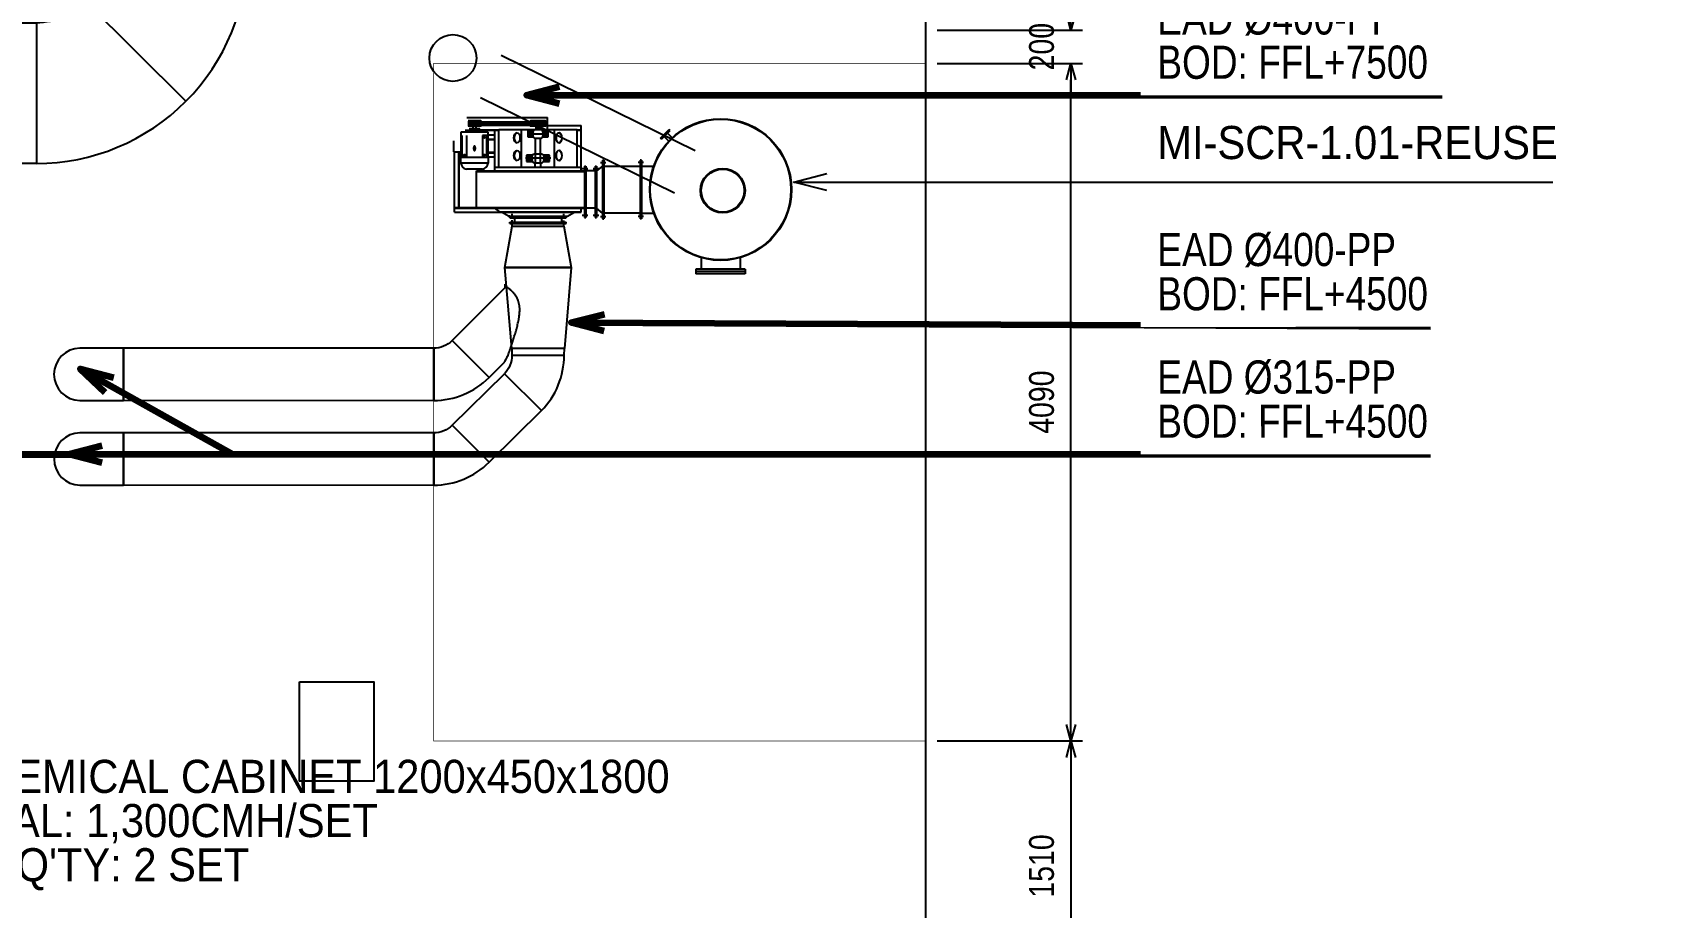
# Model space of a CAD drawing. Header units: millimetres. Extents: x -22441 to 51020, y -26401 to 84849.
# Drawn here: x 39620 to 49456, y 62205 to 67485 of the extents above; entities that cross this region are included whole.
import ezdxf

# ---------------------------------------------------------------- set-up
doc = ezdxf.new("R2010")
doc.units = ezdxf.units.MM
doc.layers.get('Defpoints').update_dxf_attribs({"color": 5})
for name, color, linetype in [('SEAS-CCL-DUCT TEXT', 7, 'Continuous'), ('SEAS-CCL-EQUIP-TXT', 7, 'Continuous'), ('TKS-PEA', 6, 'Continuous')]:
    doc.layers.add(name, color=color, linetype=linetype)
doc.styles.add('.VnBook-AntiquaH', font='')
doc.styles.add('Seas-Arial', font='arial.ttf', dxfattribs={"width": 0.9})
doc.styles.get('.VnBook-AntiquaH').set_extended_font_data('.VnArial NarrowH')
doc.dimstyles.new('1-100(MC)', dxfattribs={"dimtxt": 150, "dimasz": 100, "dimexe": 70, "dimexo": 70, "dimgap": 100, "dimtad": 1, "dimdec": 0, "dimzin": 0, "dimdsep": 46, "dimtxsty": '.VnBook-AntiquaH', "dimblk": 'OPEN30', "dimcen": 0, "dimdle": 70, "dimclrd": 8, "dimclre": 8, "dimclrt": 4, "dimadec": 0, "dimazin": 0, "dimtfac": 1, "dimtdec": 0, "dimtofl": 0, "dimtmove": 0, "dimatfit": 3, "dimldrblk": 'OPEN30', "dimfxl": 1, "dimtolj": 1, "dimtzin": 0, "dimlwd": -1, "dimlwe": -1, "dimarcsym": 0})
doc.dimstyles.new('HVAC - 100', dxfattribs={"dimscale": 100, "dimtxt": 2, "dimasz": 2, "dimexe": 1, "dimexo": 3, "dimgap": 1.5, "dimtad": 1, "dimdec": 0, "dimzin": 9, "dimdsep": 46, "dimtxsty": 'Seas-Arial', "dimcen": 0, "dimclrd": 256, "dimclre": 256, "dimclrt": 7, "dimadec": 0, "dimazin": 2, "dimtfac": 1, "dimtdec": 0, "dimtofl": 0, "dimtmove": 0, "dimatfit": 3, "dimfxl": 0.5, "dimtolj": 1, "dimtzin": 0, "dimarcsym": 0})

# ---------------------------------------------------------------- blocks, each defined once
blk = doc.blocks.new('_Open30')
at = {"color": 0, "linetype": 'ByBlock', "lineweight": -2}
for p, q in [((-1, 0.267949), (0, 0)), ((0, 0), (-1, -0.267949)), ((0, 0), (-1, 0))]:
    blk.add_line(p, q, dxfattribs=at)
blk = doc.blocks.new('*D2526')
at = {"layer": 'Defpoints', "color": 8}
for p, q in [((45080, 67299.7), (45956.5, 67299.7)), ((45886.5, 63309.7), (45886.5, 67199.7)), ((45080, 63209.7), (45956.5, 63209.7))]:
    blk.add_line(p, q, dxfattribs=at)
at = {"layer": 'Defpoints', "color": 0}
for p in [(45010, 67299.7), (45886.5, 67299.7), (45010, 63209.7)]:
    blk.add_point(p, dxfattribs=at)
at = {"layer": 'Defpoints', "color": 8, "xscale": 100, "yscale": 100, "zscale": 100}
for p, rotation in [((45886.5, 67299.7), 90), ((45886.5, 63209.7), 270)]:
    blk.add_blockref('_Open30', p, dxfattribs=dict(at, rotation=rotation))
at = {"layer": 'Defpoints', "color": 4, "insert": (45710, 65254.7), "char_height": 150, "attachment_point": 5, "rotation": 90, "style": '.VnBook-AntiquaH'}
blk.add_mtext('\\A1;4090', dxfattribs=at)
blk = doc.blocks.new('*D2529')
at = {"layer": 'Defpoints', "color": 8}
for p, q in [((45080, 63209.7), (45956.5, 63209.7)), ((45886.5, 63109.7), (45886.5, 61800)), ((45070, 61700), (45956.5, 61700))]:
    blk.add_line(p, q, dxfattribs=at)
at = {"layer": 'Defpoints', "color": 0}
for p in [(45010, 63209.7), (45000, 61700), (45886.5, 61700)]:
    blk.add_point(p, dxfattribs=at)
at = {"layer": 'Defpoints', "color": 8, "xscale": 100, "yscale": 100, "zscale": 100}
for p, rotation in [((45886.5, 63209.7), 90), ((45886.5, 61700), 270)]:
    blk.add_blockref('_Open30', p, dxfattribs=dict(at, rotation=rotation))
at = {"layer": 'Defpoints', "color": 4, "insert": (45710, 62454.9), "char_height": 150, "attachment_point": 5, "rotation": 90, "style": '.VnBook-AntiquaH'}
blk.add_mtext('\\A1;1510', dxfattribs=at)
blk = doc.blocks.new('*D3556')
at = {"layer": 'Defpoints', "color": 8}
for p, q in [((45886.5, 67599.7), (45886.5, 67699.7)), ((45080, 67499.7), (45956.5, 67499.7)), ((45080, 67299.7), (45956.5, 67299.7)), ((45886.5, 67199.7), (45886.5, 67099.7))]:
    blk.add_line(p, q, dxfattribs=at)
at = {"layer": 'Defpoints', "color": 0}
for p in [(45010, 67499.7), (45886.5, 67499.7), (45010, 67299.7)]:
    blk.add_point(p, dxfattribs=at)
at = {"layer": 'Defpoints', "color": 8, "xscale": 100, "yscale": 100, "zscale": 100}
for p, rotation in [((45886.5, 67499.7), 270), ((45886.5, 67299.7), 90)]:
    blk.add_blockref('_Open30', p, dxfattribs=dict(at, rotation=rotation))
at = {"layer": 'Defpoints', "color": 4, "insert": (45710, 67400.6), "char_height": 150, "attachment_point": 5, "rotation": 90, "style": '.VnBook-AntiquaH'}
blk.add_mtext('\\A1;200', dxfattribs=at)

msp = doc.modelspace()

# ---------------------------------------------------------------- linework, layer by layer
at = {"color": 8, "lineweight": -3}
for p, q in [((42229.7, 66896.8), (42344, 66896.8)), ((42240.1, 66972.1), (42726.7, 66972.1)), ((42247.2, 66946.3), (42717.1, 66946.3)), ((42247.2, 66936.6), (42717.1, 66936.6)), ((42247.2, 66926.8), (42717.1, 66926.8)), ((42325, 66952.8), (42248.6, 66952.8)), ((42325, 66920.3), (42248.6, 66920.3)), ((42319.5, 66904.8), (42254.2, 66904.8)), ((42276.3, 66920.3), (42276.3, 66904.8)), ((42297.3, 66904.8), (42297.3, 66920.3)), ((42318.4, 66946.8), (42318.4, 66945.9)), ((42318.4, 66937), (42318.4, 66936.1)), ((42318.4, 66927.2), (42318.4, 66926.4)), ((42325.5, 66949.5), (42318.8, 66947.3)), ((42318.8, 66945.3), (42325.5, 66943.1)), ((42325.5, 66939.8), (42318.8, 66937.6)), ((42318.8, 66935.6), (42325.5, 66933.4)), ((42325.5, 66930), (42318.8, 66927.8)), ((42318.8, 66925.8), (42325.5, 66923.6)), ((42319.5, 66896.8), (42319.5, 66904.8)), ((42319.5, 66898.3), (42434.6, 66898.3)), ((42323, 66949.7), (42323, 66943)), ((42323, 66939.9), (42323, 66933.2)), ((42323, 66930.2), (42323, 66923.4)), ((42325.7, 66952.1), (42325.7, 66949.7)), ((42325.7, 66943), (42325.7, 66939.9)), ((42325.7, 66933.2), (42325.7, 66930.2)), ((42325.7, 66923.4), (42325.7, 66921.1)), ((42351.4, 66895.7), (42434.6, 66895.7)), ((42410.6, 66651.1), (42410.6, 66895.7)), ((42434.6, 66900.1), (42906.2, 66900.1)), ((42434.6, 66672.9), (42434.6, 66900.1)), ((42569.7, 66672.9), (42569.7, 66900.4)), ((42608.8, 66891.4), (42608.8, 66856.4)), ((42641.5, 66891.4), (42608.8, 66891.4)), ((42624.5, 66952.1), (42624.5, 66949.7)), ((42624.5, 66943), (42624.5, 66939.9)), ((42624.5, 66933.2), (42624.5, 66930.2)), ((42624.5, 66921.1), (42624.5, 66923.4)), ((42624.6, 66949.5), (42631.3, 66947.3)), ((42631.3, 66945.3), (42624.6, 66943.1)), ((42624.6, 66939.8), (42631.3, 66937.6)), ((42631.3, 66935.6), (42624.6, 66933.4)), ((42624.6, 66930), (42631.3, 66927.8)), ((42631.3, 66925.8), (42624.6, 66923.6)), ((42715.7, 66952.8), (42625.1, 66952.8)), ((42715.7, 66920.3), (42625.1, 66920.3)), ((42627.1, 66949.7), (42627.1, 66943)), ((42627.1, 66939.9), (42627.1, 66933.2)), ((42627.1, 66930.2), (42627.1, 66923.4)), ((42631.7, 66946.8), (42631.7, 66945.9)), ((42631.7, 66937), (42631.7, 66936.1)), ((42631.7, 66927.2), (42631.7, 66926.4)), ((42645.6, 66896.9), (42647.8, 66896.9)), ((42647.8, 66896.9), (42650, 66900.1)), ((42650, 66900.1), (42690.3, 66900.1)), ((42656.8, 66903.4), (42657.3, 66903.8)), ((42656.8, 66900.1), (42656.8, 66903.4)), ((42683.9, 66903.4), (42656.8, 66903.4)), ((42657.3, 66903.8), (42683.5, 66903.8)), ((42658.4, 66903.8), (42658.4, 66920.3)), ((42664.7, 66911.6), (42676.1, 66911.6)), ((42666.9, 66911.6), (42666.9, 66920.3)), ((42673.9, 66911.6), (42673.9, 66920.3)), ((42682.4, 66903.8), (42682.4, 66920.3)), ((42683.5, 66903.8), (42683.9, 66903.4)), ((42683.9, 66900.1), (42683.9, 66903.4)), ((42690.3, 66900.1), (42692.5, 66896.9)), ((42692.5, 66896.9), (42694.6, 66896.9)), ((42731.5, 66891.4), (42698.7, 66891.4)), ((42709, 66946.8), (42709, 66945.9)), ((42709, 66937), (42709, 66936.1)), ((42709, 66927.2), (42709, 66926.4)), ((42716.2, 66949.5), (42709.5, 66947.3)), ((42709.5, 66945.3), (42716.2, 66943.1)), ((42716.2, 66939.8), (42709.5, 66937.6)), ((42709.5, 66935.6), (42716.2, 66933.4)), ((42716.2, 66930), (42709.5, 66927.8)), ((42709.5, 66925.8), (42716.2, 66923.6)), ((42713.6, 66949.7), (42713.6, 66943)), ((42713.6, 66939.9), (42713.6, 66933.2)), ((42713.6, 66930.2), (42713.6, 66923.4)), ((42716.3, 66952.1), (42716.3, 66949.7)), ((42716.3, 66943), (42716.3, 66939.9)), ((42716.3, 66933.2), (42716.3, 66930.2)), ((42716.3, 66923.4), (42716.3, 66921.1)), ((42726.7, 66900.1), (42726.7, 66972.1)), ((42726.7, 66924.1), (42930.2, 66924.1)), ((42731.5, 66856.4), (42731.5, 66891.4)), ((42770.6, 66672.9), (42770.6, 66900.4)), ((42906.2, 66672.9), (42906.2, 66900.1)), ((42906.2, 66898.3), (42930.2, 66898.3)), ((42906.2, 66895.7), (42930.2, 66895.7)), ((42930.2, 66651.1), (42930.2, 66924.1)), ((43409.5, 66849), (43461.2, 66900.7)), ((43409.5, 66849), (43461.2, 66900.7)), ((43416.2, 66842.3), (43467.9, 66894)), ((43416.2, 66842.3), (43467.9, 66894)), ((43467.9, 66894), (43461.2, 66900.7)), ((42161.1, 66832.1), (42161.1, 66766.6)), ((42368.5, 66884.8), (42205.2, 66884.8)), ((42205.2, 66884.8), (42205.2, 66733.9)), ((42212, 66766.6), (42212, 66832.1)), ((42213, 66733.9), (42213, 66864.9)), ((42238.8, 66864.9), (42238.8, 66733.9)), ((42284.1, 66776.1), (42284.1, 66796.9)), ((42289.5, 66796.9), (42289.5, 66776.1)), ((42360.6, 66864.9), (42334.8, 66864.9)), ((42334.8, 66864.9), (42334.8, 66733.9)), ((42351.9, 66852), (42343.6, 66852)), ((42347.7, 66847.8), (42347.7, 66856.1)), ((42360.6, 66733.9), (42360.6, 66864.9)), ((42368.5, 66733.9), (42368.5, 66884.8)), ((42410.6, 66866.2), (42368.5, 66866.2)), ((42410.6, 66840.4), (42368.5, 66840.4)), ((42410.6, 66837.8), (42368.5, 66837.8)), ((42607.9, 66873.9), (42732.3, 66873.9)), ((42608.8, 66856.4), (42641.5, 66856.4)), ((42638.2, 66883.7), (42618.6, 66883.7)), ((42620.8, 66877.8), (42618.6, 66877.8)), ((42618.6, 66869.9), (42620.8, 66869.9)), ((42618.6, 66864), (42638.2, 66864)), ((42645.6, 66850.9), (42647.8, 66850.9)), ((42647.8, 66850.9), (42650, 66847.7)), ((42650, 66847.7), (42690.3, 66847.7)), ((42655.5, 66697.2), (42655.5, 66847.7)), ((42684.8, 66697.2), (42684.8, 66847.7)), ((42690.3, 66847.7), (42692.5, 66850.9)), ((42692.5, 66850.9), (42694.6, 66850.9)), ((42698.7, 66856.4), (42731.5, 66856.4)), ((42721.6, 66883.7), (42702, 66883.7)), ((42702, 66864), (42721.6, 66864)), ((42721.6, 66877.8), (42719.4, 66877.8)), ((42719.4, 66869.9), (42721.6, 66869.9)), ((43416.2, 66842.3), (43409.5, 66849)), ((43416.2, 66842.3), (43409.5, 66849)), ((43432, 66858.2), (43462.4, 66827.8)), ((43452, 66878.2), (43482.3, 66847.9)), ((42161.1, 66766.6), (42212, 66766.6)), ((42166.1, 66400.6), (42166.1, 66766.6)), ((42191.9, 66426.3), (42191.9, 66766.6)), ((42194.5, 66426.3), (42194.5, 66766.6)), ((42194.5, 66761), (42205.2, 66761)), ((42194.5, 66758.3), (42205.2, 66758.3)), ((42194.5, 66732.6), (42205.2, 66732.6)), ((42205.2, 66697.5), (42205.2, 66733.9)), ((42205.2, 66733.9), (42368.5, 66733.9)), ((42368.5, 66697.5), (42205.2, 66697.5)), ((42238.8, 66733.9), (42213, 66733.9)), ((42230.1, 66746.8), (42221.8, 66746.8)), ((42225.9, 66742.6), (42225.9, 66750.9)), ((42334.8, 66733.9), (42360.6, 66733.9)), ((42351.9, 66746.8), (42343.6, 66746.8)), ((42347.7, 66742.6), (42347.7, 66750.9)), ((42410.6, 66761), (42368.5, 66761)), ((42410.6, 66758.3), (42368.5, 66758.3)), ((42368.5, 66733.9), (42368.5, 66697.5)), ((42410.6, 66732.6), (42368.5, 66732.6)), ((42746.8, 66726.4), (42594, 66726.4)), ((42600, 66746.1), (42600, 66706.6)), ((42637.2, 66746.1), (42600, 66746.1)), ((42600, 66706.6), (42637.2, 66706.6)), ((42632.8, 66738.4), (42612, 66738.4)), ((42614.2, 66731.2), (42612, 66731.2)), ((42612, 66721.5), (42614.2, 66721.5)), ((42612, 66714.3), (42632.8, 66714.3)), ((42641.6, 66751.1), (42644.3, 66751.1)), ((42641.6, 66701.6), (42644.3, 66701.6)), ((42644.3, 66751.1), (42646.9, 66753.8)), ((42644.3, 66701.6), (42646.9, 66699)), ((42646.9, 66753.8), (42693.3, 66753.8)), ((42646.9, 66699), (42693.3, 66699)), ((42652.8, 66672.9), (42652.8, 66699)), ((42687.5, 66672.9), (42687.5, 66699)), ((42693.3, 66753.8), (42696, 66751.1)), ((42693.3, 66699), (42696, 66701.6)), ((42696, 66751.1), (42698.6, 66751.1)), ((42696, 66701.6), (42698.6, 66701.6)), ((42740.2, 66746.1), (42703, 66746.1)), ((42703, 66706.6), (42740.2, 66706.6)), ((42728.2, 66738.4), (42707.5, 66738.4)), ((42707.5, 66714.3), (42728.2, 66714.3)), ((42728.2, 66731.2), (42726, 66731.2)), ((42726, 66721.5), (42728.2, 66721.5)), ((42740.2, 66706.6), (42740.2, 66746.1)), ((43046.6, 66700.3), (43080, 66700.3)), ((43059, 66714.5), (43059, 66361.1)), ((43059, 66714.5), (43067.7, 66714.5)), ((43063.3, 66714.5), (43063.3, 66361.1)), ((43067.7, 66714.5), (43067.7, 66361.1)), ((43307.3, 66700.4), (43273.9, 66700.4)), ((43286.3, 66714.6), (43286.3, 66361)), ((43295, 66714.6), (43286.3, 66714.6)), ((43290.6, 66714.6), (43290.6, 66361)), ((43295, 66714.6), (43295, 66361)), ((42335.8, 66661.2), (42237.8, 66661.2)), ((42299.3, 66651.1), (42949.8, 66651.1)), ((42299.3, 66424.6), (42299.3, 66651.1)), ((42299.3, 66646.7), (42949.8, 66646.7)), ((42410.6, 66672.9), (42930.2, 66672.9)), ((42937.5, 66665.2), (42970.9, 66665.2)), ((42949.8, 66679.4), (42949.8, 66369.6)), ((42949.8, 66679.4), (42958.5, 66679.4)), ((42954.2, 66679.4), (42954.2, 66369.6)), ((42958.5, 66679.4), (42958.5, 66369.6)), ((43015.3, 66651.1), (42958.5, 66651.1)), ((43003, 66665.2), (43036.4, 66665.2)), ((43015.3, 66679.4), (43015.3, 66369.6)), ((43015.3, 66679.4), (43024, 66679.4)), ((43019.7, 66679.4), (43019.7, 66369.6)), ((43024, 66679.4), (43024, 66369.6)), ((43059, 66679.4), (43024, 66651.1)), ((43067.7, 66679.4), (43286.3, 66679.4)), ((43067.7, 66396.2), (43067.7, 66679.4)), ((43276.5, 66679.4), (43286.3, 66679.4)), ((43286.3, 66679.4), (43286.3, 66396.2)), ((43295, 66679.4), (43368.9, 66679.4)), ((42166.1, 66428.9), (42299.3, 66428.9)), ((42166.1, 66426.3), (42299.3, 66426.3)), ((42166.1, 66400.6), (42930.2, 66400.6)), ((42299.3, 66428.9), (42949.8, 66428.9)), ((42299.3, 66424.6), (42949.8, 66424.6)), ((42439, 66402.7), (42410.6, 66424.6)), ((42439, 66402.7), (42930.2, 66402.7)), ((42491.7, 66376.6), (42449.7, 66400.6)), ((42849.1, 66376.6), (42891.1, 66400.6)), ((42930.2, 66400.6), (42930.2, 66424.6)), ((43015.3, 66424.6), (42958.5, 66424.6)), ((43059, 66396.2), (43024, 66424.6)), ((42500.4, 66376.6), (42491.7, 66376.6)), ((42500.4, 66367.8), (42500.4, 66376.6)), ((42500.4, 66376.6), (42840.3, 66376.6)), ((42500.4, 66372.2), (42840.3, 66372.2)), ((42500.4, 66367.8), (42840.3, 66367.8)), ((42500.4, 66332.9), (42500.4, 66341.6)), ((42500.4, 66341.6), (42840.3, 66341.6)), ((42500.4, 66337.3), (42840.3, 66337.3)), ((42500.4, 66332.9), (42840.3, 66332.9)), ((42514.6, 66360.4), (42514.6, 66391.8)), ((42514.6, 66317.6), (42514.6, 66352.8)), ((42528.8, 66367.8), (42528.8, 66341.6)), ((42812, 66367.8), (42812, 66341.6)), ((42826.1, 66361.3), (42826.1, 66391.8)), ((42826.1, 66317.6), (42826.1, 66352)), ((42840.3, 66367.8), (42840.3, 66376.6)), ((42840.3, 66376.6), (42849.1, 66376.6)), ((42840.3, 66332.9), (42840.3, 66341.6)), ((42937.5, 66383.8), (42970.9, 66383.8)), ((42949.8, 66369.6), (42958.5, 66369.6)), ((43003, 66383.8), (43036.4, 66383.8)), ((43015.3, 66369.6), (43024, 66369.6)), ((43046.6, 66375.3), (43080, 66375.3)), ((43059, 66361.1), (43067.7, 66361.1)), ((43286.3, 66396.2), (43067.7, 66396.2)), ((43307.3, 66375.2), (43273.9, 66375.2)), ((43276.5, 66396.2), (43286.3, 66396.2)), ((43295, 66361), (43286.3, 66361)), ((43295, 66396.2), (43368.9, 66396.2)), ((43654.4, 66125.2), (43654.4, 66058)), ((43891.1, 66126.8), (43891.1, 66058)), ((43921, 66058), (43623.7, 66058)), ((43623.7, 66058), (43623.7, 66029.7)), ((43921, 66043.9), (43623.7, 66043.9)), ((43921, 66029.7), (43623.7, 66029.7)), ((43921, 66058), (43921, 66029.7))]:
    msp.add_line(p, q, dxfattribs=at)
at = {"color": 1}
msp.add_lwpolyline([(42040, 67299.7, 5, 5, 0), (45010, 67299.7, 5, 5, 0), (45010, 63209.7, 5, 5, 0), (42040, 63209.7, 5, 5, 0)], format="xyseb", close=True, dxfattribs=at)
at = {"color": 8, "lineweight": -3}
for centre, radius in [((43772.4, 66537.8), 427.6), ((43772.4, 66537.8), 424.7), ((42347.7, 66852), 3.27), ((42637.2, 66873.9), 5.04), ((42703, 66873.9), 5.04), ((42225.9, 66746.8), 3.27), ((42347.7, 66746.8), 3.27), ((42630.7, 66726.4), 5.92), ((42709.5, 66726.4), 5.92), ((43785.3, 66531.5), 134.5), ((43785.3, 66531.5), 129.8)]:
    msp.add_circle(centre, radius, dxfattribs=at)
for centre, radius, start, end in [((42319, 66946.8), 0.613, 108, 180), ((42319, 66945.9), 0.613, 180, 252), ((42319, 66937), 0.613, 108, 180), ((42319, 66936.1), 0.613, 180, 252), ((42319, 66927.2), 0.613, 108, 180), ((42319, 66926.4), 0.613, 180, 252), ((42324.9, 66952.1), 0.766, 358.84469, 78.47493), ((42324.9, 66921), 0.766, 281.52507, 1.15531), ((42325.5, 66949.7), 0.191, 288, 0), ((42325.5, 66943), 0.191, 0, 72), ((42325.5, 66939.9), 0.191, 288, 0), ((42325.5, 66933.2), 0.191, 0, 72), ((42325.5, 66930.2), 0.191, 288, 0), ((42325.5, 66923.4), 0.191, 0, 72), ((42345.3, 66880.6), 16.3, 15.23563, 94.62313), ((42625.2, 66952.1), 0.766, 101.52507, 181.15531), ((42624.6, 66949.7), 0.191, 180, 252), ((42624.6, 66943), 0.191, 108, 180), ((42624.6, 66939.9), 0.191, 180, 252), ((42624.6, 66933.2), 0.191, 108, 180), ((42624.6, 66930.2), 0.191, 180, 252), ((42624.6, 66923.4), 0.191, 108, 180), ((42625.2, 66921), 0.766, 178.84469, 258.47493), ((42631.1, 66946.8), 0.613, 0, 72), ((42631.1, 66945.9), 0.613, 288, 0), ((42631.1, 66937), 0.613, 0, 72), ((42631.1, 66936.1), 0.613, 288, 0), ((42631.1, 66927.2), 0.613, 0, 72), ((42631.1, 66926.4), 0.613, 288, 0), ((42669.8, 66874.7), 32.9, 137.60321, 172.6694), ((42670.4, 66911.6), 3.49, 180, 0), ((42670.4, 66874.7), 32.9, 7.3306, 42.39679), ((42709.6, 66946.8), 0.613, 108, 180), ((42709.6, 66945.9), 0.613, 180, 252), ((42709.6, 66937), 0.613, 108, 180), ((42709.6, 66936.1), 0.613, 180, 252), ((42709.6, 66927.2), 0.613, 108, 180), ((42709.6, 66926.4), 0.613, 180, 252), ((42715.5, 66952.1), 0.766, 358.84469, 78.47493), ((42715.5, 66921), 0.766, 281.52507, 1.15531), ((42716.1, 66949.7), 0.191, 288, 0), ((42716.1, 66943), 0.191, 0, 72), ((42716.1, 66939.9), 0.191, 288, 0), ((42716.1, 66933.2), 0.191, 0, 72), ((42716.1, 66930.2), 0.191, 288, 0), ((42716.1, 66923.4), 0.191, 0, 72), ((42286.8, 66786.5), 6.55, 114.62432, 245.37568), ((42286.8, 66796.9), 2.73, 0, 180), ((42286.8, 66786.5), 6.55, 294.62432, 65.37568), ((42618.6, 66873.9), 9.86, 90, 270), ((42618.6, 66873.9), 3.94, 90, 270), ((42620.8, 66873.9), 3.94, 270, 90), ((42669.8, 66873), 32.9, 187.3306, 222.39679), ((42670.4, 66873), 32.9, 317.60321, 352.6694), ((42719.4, 66873.9), 3.94, 90, 270), ((42721.6, 66873.9), 9.86, 270, 90), ((42721.6, 66873.9), 3.94, 270, 90), ((42245.8, 66701.2), 40.8, 185.17774, 258.70155), ((42286.8, 66776.1), 2.73, 180, 0), ((42327.8, 66701.2), 40.8, 281.29845, 354.82226), ((42612, 66726.4), 12.1, 90, 270), ((42612, 66726.4), 4.82, 90, 270), ((42614.2, 66726.4), 4.82, 270, 90), ((42668.9, 66722.7), 39.4, 133.78522, 165.86774), ((42668.9, 66730.1), 39.4, 194.13226, 226.21478), ((42671.3, 66722.7), 39.4, 14.13226, 46.21478), ((42671.3, 66730.1), 39.4, 313.78522, 345.86774), ((42726, 66726.4), 4.82, 90, 270), ((42728.2, 66726.4), 12.1, 270, 90), ((42728.2, 66726.4), 4.82, 270, 90)]:
    msp.add_arc(centre, radius, start, end, dxfattribs=at)
for centre in [(42543.1, 66850.3), (42543.1, 66743.1)]:
    msp.add_ellipse(centre, major_axis=(0, -30.5), ratio=0.596318, dxfattribs=at)
for centre, major_axis, start_param, end_param in [((42545.2, 66850.3), (0, 30.5), 0.060343, 3.08125), ((42545.2, 66743.1), (0, -30.5), 3.201935, 6.222842)]:
    msp.add_ellipse(centre, major_axis=major_axis, ratio=0.596318, start_param=start_param, end_param=end_param, dxfattribs=at)
at = {"color": 8, "lineweight": -3, "extrusion": (0, 0, -1)}
for centre in [(42797.3, 66850.3), (42797.3, 66743.1)]:
    msp.add_ellipse(centre, major_axis=(0, -30.5), ratio=0.596318, dxfattribs=at)
for centre, major_axis, start_param, end_param in [((42795.1, 66850.3), (0, 30.5), 0.060343, 3.08125), ((42795.1, 66743.1), (0, -30.5), 3.201935, 6.222842)]:
    msp.add_ellipse(centre, major_axis=major_axis, ratio=0.596318, start_param=start_param, end_param=end_param, dxfattribs=at)
at = {"layer": 'SEAS-CCL-DUCT TEXT'}
msp.add_xline((45010, 64109.7), (0, 1), dxfattribs=at)
msp.add_lwpolyline([(41230, 63567), (41680, 63567), (41680, 62967), (41230, 62967)], close=True, dxfattribs=at)
at = {"layer": 'TKS-PEA'}
for p, q in [((43619.1, 66770.9), (42447.9, 67346.6)), ((43494.2, 66516.8), (42323, 67092.5))]:
    msp.add_line(p, q, dxfattribs=at)
for points in [[(39942.6, 67670), (40545.2, 67070.8, 0.198431), (40916.1, 67970.9), (40066.2, 67970.8, -0.198912), (39942.6, 67670)], [(39642.5, 67544.7), (39642.5, 66694.6, 0.19844), (40545.2, 67070.8), (39942.6, 67670, -0.198912), (39642.5, 67544.7)], [(42040.5, 65579.9), (42040.5, 65264.9, 0.198912), (42374.6, 65403.3), (42151.8, 65626.1, -0.198912), (42040.5, 65579.9)], [(42467, 65425.5), (42690.3, 65203.3, 0.198912), (42827.9, 65537.8), (42512.9, 65537, -0.198912), (42467, 65425.5)], [(42040.8, 65068.9), (42040.8, 64753.9, 0.198912), (42374.9, 64892.3), (42152.2, 65115.1, -0.198912), (42040.8, 65068.9)]]:
    msp.add_lwpolyline(points, format="xyb", close=True, dxfattribs=at)
for points in [[(39445.1, 67544.7), (39642.5, 67544.7), (39642.5, 66694.6), (39445.1, 66694.6)], [(42514.6, 66317.6), (42826.1, 66317.6), (42870.2, 66066.6), (42470.2, 66066.6)], [(42512.7, 65578.6), (42470, 66066.6), (42870.4, 66066.7), (42829.1, 65578.2), (42512.7, 65578.6)], [(42040.5, 65266.1), (42040.5, 65581.1), (40167.6, 65579.9), (40167.6, 65264.9)], [(42827.9, 65537.8), (42829.1, 65578.4), (42512.7, 65578.4), (42511.5, 65537.8)], [(42467, 65425.5), (42690.3, 65203.3), (42375.2, 64892.6), (42152.2, 65115.1)], [(42040.8, 64755.1), (42040.8, 65070.1), (40167.9, 65068.9), (40167.9, 64753.9)]]:
    msp.add_lwpolyline(points, close=True, dxfattribs=at)
for points in [[(42478.4, 65952.6), (42151.8, 65626.1), (42374.6, 65403.3), (42470.1, 65498.9)], [(42469.8, 65966.5), (42469.8, 65944.2)], [(39905.4, 65265), (40167.6, 65264.9), (40167.6, 65579.9), (39905.5, 65580.1)], [(39905.7, 64753.9), (40167.9, 64753.9), (40167.9, 65068.9), (39905.8, 65069.1)]]:
    msp.add_lwpolyline(points, dxfattribs=at)
msp.add_circle((42156.7, 67332), 141.6, dxfattribs=at)
for centre in [(39906.5, 65422.6), (39906.8, 64911.5)]:
    msp.add_arc(centre, 157.6, 90.27598, 269.68466, dxfattribs=at)
msp.add_open_spline([(42470, 65498.7), (42470.5, 65499.7), (42470.5, 65499.7), (42483.6, 65523), (42484.3, 65525), (42486.3, 65530.5), (42487.7, 65534.5), (42490.9, 65543.4), (42492.6, 65548.2), (42496.3, 65558.4), (42498.1, 65563.7), (42501.9, 65574.5), (42503.8, 65579.9), (42508.3, 65593.2), (42511.2, 65601.5), (42516.9, 65618.9), (42519.9, 65627.8), (42525.7, 65646.1), (42528.6, 65655.5), (42534.3, 65674.5), (42537.1, 65684.2), (42542.4, 65703.7), (42545, 65713.5), (42549.6, 65733.3), (42551.8, 65743.1), (42555.4, 65762.9), (42556.9, 65772.7), (42558.5, 65787.5), (42559, 65792.4), (42559.5, 65802.1), (42559.7, 65807), (42559.7, 65817.2), (42559.5, 65822.6), (42558.6, 65833.5), (42557.9, 65838.9), (42555.9, 65849.7), (42554.7, 65855), (42551.5, 65865.2), (42549.7, 65870.2), (42545.5, 65879.7), (42543.1, 65884.2), (42538.1, 65892.8), (42535.4, 65896.9), (42529.9, 65904.5), (42527.1, 65908), (42521.5, 65914.5), (42518.7, 65917.5), (42513.5, 65922.8), (42511, 65925.3), (42506.2, 65929.9), (42503.8, 65932), (42499.3, 65935.9), (42497.2, 65937.7), (42493.2, 65941), (42491.4, 65942.4), (42488.1, 65945), (42486.6, 65946.1), (42484.1, 65948), (42483.1, 65948.8), (42481.4, 65950.1), (42480.8, 65950.5), (42480, 65951.2), (42478.4, 65952.6), (42478.4, 65952.6)], degree=3, knots=[142.856445, 142.856445, 142.856445, 142.856445, 142.973619, 142.973619, 147.14668, 147.14668, 154.167523, 154.167523, 161.188365, 161.188365, 168.209208, 168.209208, 175.230051, 175.230051, 185.939904, 185.939904, 196.649757, 196.649757, 207.35961, 207.35961, 218.069463, 218.069463, 228.779316, 228.779316, 239.489169, 239.489169, 250.199022, 250.199022, 255.553948, 255.553948, 260.908875, 260.908875, 266.774579, 266.774579, 272.640284, 272.640284, 278.505988, 278.505988, 284.371693, 284.371693, 290.237397, 290.237397, 296.103101, 296.103101, 301.968806, 301.968806, 307.83451, 307.83451, 313.349686, 313.349686, 318.864862, 318.864862, 324.380038, 324.380038, 329.895214, 329.895214, 335.41039, 335.41039, 340.925565, 340.925565, 346.440741, 346.440741, 351.955917, 351.955917, 351.955917, 351.955917], dxfattribs=at)

# ---------------------------------------------------------------- texts
at = {"color": 0, "lineweight": 18, "char_height": 200, "attachment_point": 1, "line_spacing_factor": 0.8, "style": 'Seas-Arial'}
for s, insert, width in [('\\pxql,sm1.000000000000006,;MI-SCR-1.01-REUSE', (46408, 66921.8), 6671.882), ("\\pxql;CHEMICAL CABINET 1200x450x1800\\PLL/AL: 1,300CMH/SET\\PSL/Q'TY: 2 SET", (39146.1, 63095.8), 4523.717)]:
    msp.add_mtext(s, dxfattribs=dict(at, insert=insert, width=width))

# ---------------------------------------------------------------- dimensions: what is measured, and where the dimension line sits
at = {"layer": 'Defpoints'}
dim = msp.add_linear_dim(base=(45886.5, 67499.7), p1=(45010, 67299.7), p2=(45010, 67499.7), angle=90, dimstyle='1-100(MC)', dxfattribs=at)
dim.commit()
dim.dimension.update_dxf_attribs({"geometry": '*D3556', "text_midpoint": (45886.5, 67400.6), "dimtype": 160})
for base, p2, picture, middle in [((45886.5, 67299.7), (45010, 67299.7), '*D2526', (45710, 65254.7)), ((45886.5, 61700), (45000, 61700), '*D2529', (45710, 62454.9))]:
    dim = msp.add_linear_dim(base=base, p1=(45010, 63209.7), p2=p2, angle=90, dimstyle='1-100(MC)', dxfattribs=at)
    dim.commit()
    dim.dimension.update_dxf_attribs({"geometry": picture, "text_midpoint": middle})

# ---------------------------------------------------------------- leaders
at = {"color": 8}
for points, override in [([(42600.8, 67107.9), (48126.3, 67107.9)], {"dimtxt": 2, "dimasz": 2, "dimgap": 1.5, "dimtad": 1, "dimclrd": 256, "dimldrblk": 'Open30', "dimlwd": 65534}), ([(44213.5, 66583.2), (48794.3, 66583.2)], {"dimldrblk": 'Open30'}), ([(42870.4, 65735.3), (48057.7, 65710.4)], {"dimtxt": 2, "dimasz": 2, "dimgap": 1.5, "dimtad": 1, "dimclrd": 256, "dimldrblk": 'Open30', "dimlwd": 65534}), ([(39907.8, 65455.1), (40827.2, 64941.1), (41407.8, 64940.9)], {"dimtxt": 2, "dimasz": 2, "dimgap": 1.5, "dimtad": 1, "dimclrd": 256, "dimldrblk": 'Open30', "dimlwd": 65534}), ([(38378.1, 65398.1), (39297.5, 64938.6), (39878.1, 64938.4)], {"dimtxt": 2, "dimasz": 2, "dimgap": 1.5, "dimtad": 1, "dimclrd": 256, "dimldrblk": 'Open30', "dimlwd": 65534}), ([(38436.8, 64941.2), (48057.7, 64941)], {"dimtxt": 2, "dimasz": 2, "dimgap": 1.5, "dimtad": 1, "dimclrd": 256, "dimldrblk": 'Open30', "dimlwd": 65534}), ([(39839.1, 64941), (48057.7, 64941)], {"dimtxt": 2, "dimasz": 2, "dimgap": 1.5, "dimtad": 1, "dimclrd": 256, "dimldrblk": 'Open30', "dimlwd": 65534})]:
    msp.add_leader(points, dimstyle='HVAC - 100', override=override, dxfattribs=at)

# ---------------------------------------------------------------- next in the draw order: texts
at = {"layer": 'SEAS-CCL-EQUIP-TXT', "char_height": 200, "width": 2948.251, "attachment_point": 1, "rotation": 0.02818, "line_spacing_factor": 0.8, "style": 'Seas-Arial', "bg_fill": 2}
for s, insert in [('\\pxql;{\\W0.8;EAD %%c400-PP\\PBOD: FFL+7500}', (46408, 67673.1)), ('\\pxql;{\\W0.8;EAD %%c400-PP\\PBOD: FFL+4500}', (46408, 66275.6)), ('\\pxql;{\\W0.8;EAD %%c315-PP\\PBOD: FFL+4500}', (46407.8, 65506.2))]:
    msp.add_mtext(s, dxfattribs=dict(at, insert=insert))

doc.saveas('drawing.dxf')
